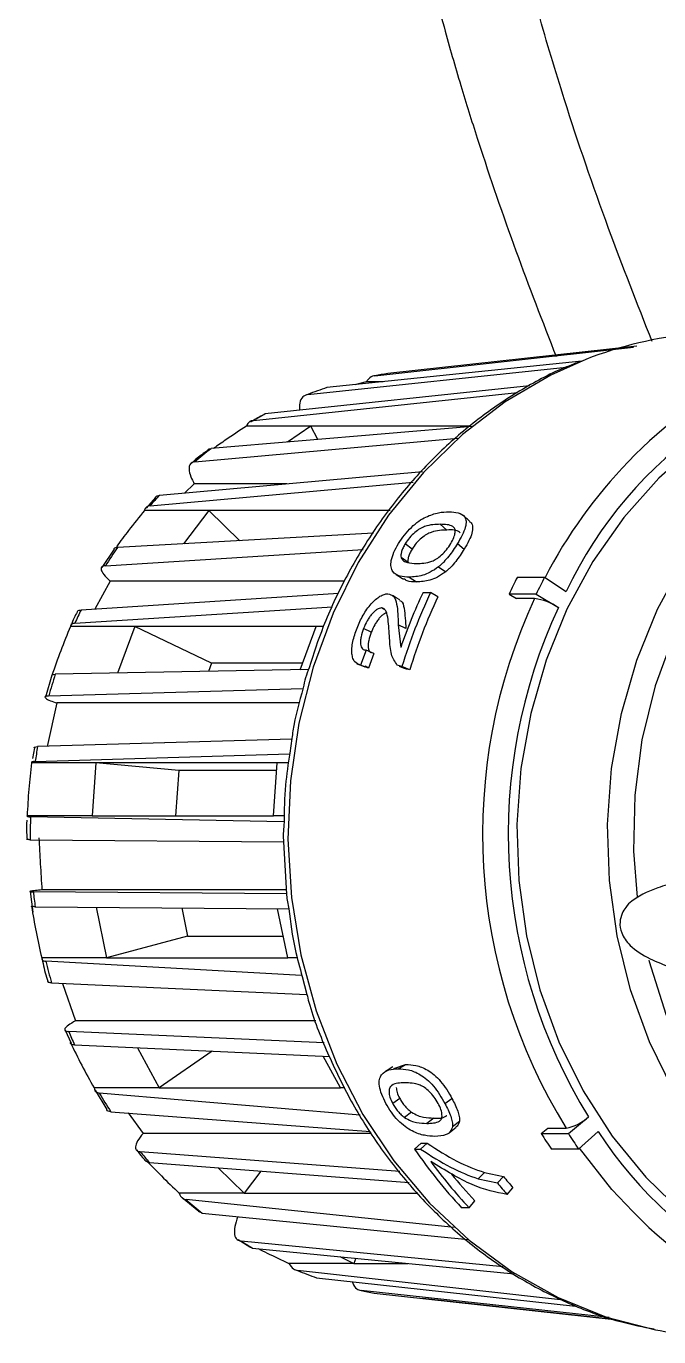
# Model space of a CAD drawing. Extents: x 75 to 2075, y 25 to 1460.
# Drawn here: x 1019.5 to 1061.2, y 882.6 to 969.1 of the extents above; entities that cross this region are included whole.
import ezdxf

# ---------------------------------------------------------------- set-up
doc = ezdxf.new("R2010")
doc.units = 0
doc.header["$LTSCALE"] = 5
doc.linetypes.add('SLD-KATı', pattern=[0])
doc.layers.get('0').update_dxf_attribs({"linetype": 'CONTINUOUS'})

msp = doc.modelspace()

# ---------------------------------------------------------------- linework, layer by layer
at = {"color": 7, "linetype": 'SLD-KATı'}
for p, q in [((1042.472, 946.011), (1059.534, 947.896)), ((1059.735, 947.957), (1043.33, 946.148)), ((1038.055, 944.776), (1055.083, 946.576)), ((1056.121, 946.969), (1039.318, 945.222)), ((1041.906, 945.608), (1041.16, 945.414)), ((1043.024, 945.608), (1041.906, 945.608)), ((1034.464, 943.058), (1051.887, 944.904)), ((1052.662, 945.332), (1035.243, 943.491)), ((1035.073, 943.395), (1034.28, 942.951)), ((1035.062, 943.416), (1035.243, 943.491)), ((1048.88, 942.654), (1031.679, 941.199)), ((1038.245, 942.683), (1034.006, 942.683)), ((1038.245, 942.683), (1036.717, 941.625)), ((1048.762, 942.683), (1038.245, 942.683)), ((1038.72, 941.794), (1038.245, 942.683)), ((1030.599, 940.33), (1047.944, 941.888)), ((1045.618, 939.677), (1028.273, 938.119)), ((1027.65, 937.433), (1044.993, 938.994)), ((1030.571, 938.873), (1029.935, 938.268)), ((1036.666, 938.873), (1030.571, 938.873)), ((1028.018, 937.985), (1027.404, 937.272)), ((1031.526, 937.123), (1027.287, 937.123)), ((1031.526, 937.123), (1029.867, 934.925)), ((1043.477, 937.123), (1031.526, 937.123)), ((1033.564, 935.129), (1031.526, 937.123)), ((1047.225, 935.83), (1046.789, 936.209)), ((1042.375, 935.616), (1025.506, 934.685)), ((1025.295, 934.57), (1024.465, 933.355)), ((1024.714, 933.479), (1041.692, 934.559)), ((1044.923, 934.572), (1044.471, 934.927)), ((1047.92, 934.937), (1048.372, 934.581)), ((1044.666, 933.684), (1044.204, 934.022)), ((1044.745, 932.724), (1045.22, 932.41)), ((1046.675, 933.406), (1047.143, 933.079)), ((1051.869, 932.725), (1053.662, 932.725)), ((1053.662, 932.725), (1055.085, 931.782)), ((1025.029, 932.469), (1024.007, 930.615)), ((1040.466, 932.469), (1025.029, 932.469)), ((1045.651, 931.718), (1046.143, 931.718)), ((1046.627, 931.422), (1046.143, 931.718)), ((1040.081, 931.637), (1023.103, 930.557)), ((1051.325, 931.612), (1051.809, 931.319)), ((1053.117, 931.612), (1051.325, 931.612)), ((1053.004, 931.319), (1051.809, 931.319)), ((1053.117, 931.612), (1054.571, 930.731)), ((1022.696, 929.686), (1039.671, 930.768)), ((1043.142, 930.56), (1042.906, 930.693)), ((1026.645, 929.471), (1022.406, 929.471)), ((1026.645, 929.471), (1025.516, 926.396)), ((1038.596, 929.471), (1026.645, 929.471)), ((1031.71, 927.063), (1026.645, 929.471)), ((1037.551, 926.623), (1038.596, 929.471)), ((1039.077, 929.471), (1038.596, 929.471)), ((1042.234, 929.09), (1041.732, 929.342)), ((1044.019, 929.589), (1044.177, 928.09)), ((1044.52, 929.333), (1044.019, 929.589)), ((1041.901, 927.91), (1041.534, 926.926)), ((1042.414, 927.684), (1041.901, 927.91)), ((1042.414, 927.684), (1042.052, 926.719)), ((1038.098, 926.633), (1021.403, 926.318)), ((1031.71, 927.063), (1031.507, 926.509)), ((1037.713, 927.063), (1031.71, 927.063)), ((1042.052, 926.719), (1041.534, 926.926)), ((1042.052, 926.719), (1041.827, 926.845)), ((1044.258, 926.827), (1043.949, 926.93)), ((1044.777, 926.622), (1044.258, 926.827)), ((1044.777, 926.622), (1044.605, 926.678)), ((1021.187, 926.272), (1020.766, 924.812)), ((1020.977, 924.893), (1037.736, 925.388)), ((1021.497, 924.429), (1020.864, 921.565)), ((1037.511, 924.429), (1021.497, 924.429)), ((1020.026, 921.464), (1019.901, 920.771)), ((1036.997, 922.042), (1020.238, 921.547)), ((1037.003, 922.085), (1036.87, 921.109)), ((1024.079, 920.477), (1019.841, 920.477)), ((1020.087, 920.575), (1036.843, 921.072)), ((1024.079, 920.477), (1023.83, 916.992)), ((1036.031, 920.477), (1024.079, 920.477)), ((1029.551, 919.968), (1024.079, 920.477)), ((1035.781, 916.992), (1036.031, 920.477)), ((1036.783, 920.477), (1036.031, 920.477)), ((1029.551, 919.968), (1029.337, 916.992)), ((1035.995, 919.968), (1029.551, 919.968)), ((1023.83, 916.992), (1019.549, 916.992)), ((1036.469, 916.586), (1019.771, 916.917)), ((1023.83, 916.992), (1035.781, 916.992)), ((1036.504, 916.992), (1035.781, 916.992)), ((1019.754, 915.412), (1036.463, 915.275)), ((1036.449, 915.263), (1036.651, 911.823)), ((1019.753, 911.993), (1019.925, 910.631)), ((1036.667, 911.832), (1019.958, 911.969)), ((1036.635, 912.098), (1020.525, 912.098)), ((1020.079, 910.992), (1036.784, 910.855)), ((1024.094, 910.959), (1024.789, 907.618)), ((1029.745, 910.913), (1030.131, 909.059)), ((1036.741, 907.618), (1036.066, 910.861)), ((1030.131, 909.059), (1024.789, 907.618)), ((1030.131, 909.059), (1036.441, 909.059)), ((1024.789, 907.618), (1020.508, 907.618)), ((1024.789, 907.618), (1036.741, 907.618)), ((1037.365, 907.618), (1036.741, 907.618)), ((1037.647, 906.458), (1020.772, 907.402)), ((1021.163, 905.964), (1037.997, 905.208)), ((1021.875, 905.932), (1022.743, 903.47)), ((1037.687, 906.379), (1037.99, 905.212)), ((1038.579, 903.47), (1022.743, 903.47)), ((1022.046, 902.86), (1022.453, 901.987)), ((1039.125, 902.006), (1022.292, 902.762)), ((1022.672, 901.876), (1039.502, 901.118)), ((1026.83, 901.689), (1028.246, 899.04)), ((1031.748, 901.467), (1028.246, 899.04)), ((1040.198, 899.04), (1039.076, 901.137)), ((1043.727, 900.312), (1044.503, 900.589)), ((1044.015, 900.302), (1044.503, 900.589)), ((1028.246, 899.04), (1023.965, 899.04)), ((1024.044, 898.895), (1024.812, 897.625)), ((1028.246, 899.04), (1040.198, 899.04)), ((1040.494, 899.04), (1040.198, 899.04)), ((1041.515, 897.239), (1024.305, 898.704)), ((1044.117, 898.34), (1043.65, 898.011)), ((1047.088, 898.021), (1047.555, 898.35)), ((1025.068, 897.475), (1042.188, 896.174)), ((1026.208, 897.388), (1027.193, 896.045)), ((1044.886, 897.441), (1044.428, 897.096)), ((1046.351, 897.056), (1045.898, 896.703)), ((1047.598, 896.494), (1048.049, 896.85)), ((1053.439, 896.028), (1053.884, 896.394)), ((1053.884, 896.394), (1055.079, 896.394)), ((1055.231, 896.028), (1056.568, 897.124)), ((1042.25, 896.045), (1027.193, 896.045)), ((1053.439, 896.028), (1055.231, 896.028)), ((1055.902, 895.009), (1057.201, 896.162)), ((1044.13, 893.526), (1027.011, 894.827)), ((1045.09, 895.01), (1045.523, 895.394)), ((1045.09, 895.01), (1045.489, 895.01)), ((1045.489, 895.01), (1045.922, 895.394)), ((1045.523, 895.394), (1045.922, 895.394)), ((1055.902, 895.009), (1054.109, 895.009)), ((1027.613, 894.118), (1044.729, 892.814)), ((1032.151, 893.772), (1033.862, 892.098)), ((1034.963, 893.558), (1033.862, 892.098)), ((1049.291, 893.042), (1049.697, 893.463)), ((1049.291, 893.042), (1050.549, 892.776)), ((1049.697, 893.463), (1050.951, 893.201)), ((1050.549, 892.776), (1050.951, 893.201)), ((1033.862, 892.098), (1029.581, 892.098)), ((1033.862, 892.098), (1045.287, 892.098)), ((1051.187, 892.019), (1051.577, 892.459)), ((1029.77, 891.812), (1030.866, 890.911)), ((1047.697, 889.833), (1030.027, 891.676)), ((1048.682, 891.141), (1048.19, 891.141)), ((1048.682, 891.141), (1049.058, 891.597)), ((1031.086, 890.775), (1030.853, 890.894)), ((1031.086, 890.775), (1048.626, 889.056)), ((1033.47, 889.049), (1034.238, 888.558)), ((1050.942, 887.246), (1033.652, 888.94)), ((1034.417, 888.477), (1051.664, 886.783)), ((1040.16, 887.913), (1041.087, 887.472)), ((1041.211, 887.81), (1041.087, 887.472)), ((1041.087, 887.472), (1036.806, 887.472)), ((1054.914, 885.04), (1037.376, 887.005)), ((1041.087, 887.472), (1044.651, 887.472)), ((1038.628, 886.52), (1055.709, 884.658)), ((1057.91, 883.896), (1041.566, 885.678)), ((1042.42, 885.507), (1058.255, 883.777)), ((1058.252, 883.778), (1045.633, 885.147))]:
    msp.add_line(p, q, dxfattribs=at)
at = {"color": 8, "linetype": 'SLD-KATı', "flags": 128}
for points in [[(1056.383, 947.081), (1054.066, 946.046), (1051.057, 944.285), (1048.247, 942.138), (1045.676, 939.635), (1043.377, 936.808), (1041.382, 933.697), (1039.718, 930.343), (1038.407, 926.792), (1037.467, 923.091), (1036.911, 919.292), (1036.746, 915.444), (1036.974, 911.601), (1037.593, 907.814), (1038.594, 904.134), (1039.963, 900.611), (1041.682, 897.293), (1043.727, 894.225), (1046.072, 891.448), (1048.684, 889), (1051.528, 886.913), (1054.566, 885.217), (1057.756, 883.933), (1060.983, 883.094)], [(1085.26, 884.504), (1083.861, 884.545), (1080.629, 884.952), (1077.461, 885.792), (1074.404, 887.053), (1071.498, 888.716), (1068.786, 890.759), (1066.305, 893.153), (1064.09, 895.864), (1062.173, 898.854), (1060.579, 902.082), (1059.332, 905.502), (1058.449, 909.065), (1057.942, 912.722), (1057.819, 916.422), (1058.081, 920.113), (1058.725, 923.742), (1059.741, 927.259), (1061.115, 930.615), (1062.828, 933.762), (1064.856, 936.656), (1067.171, 939.257), (1069.739, 941.528), (1072.526, 943.437), (1075.491, 944.958), (1078.593, 946.068), (1081.789, 946.753), (1085.034, 947.003), (1085.26, 947.004)], [(1090.426, 945.3), (1088.941, 945.548), (1085.702, 945.754), (1082.465, 945.504), (1079.279, 944.804), (1076.194, 943.663), (1073.255, 942.1), (1070.506, 940.137), (1067.991, 937.804), (1065.747, 935.137), (1063.807, 932.176), (1062.201, 928.967), (1060.955, 925.557), (1060.085, 921.998), (1059.607, 918.345), (1059.526, 914.652), (1059.759, 911.63)], [(1060.533, 907.468), (1060.557, 907.373), (1061.654, 903.897), (1063.117, 900.6), (1064.925, 897.533), (1067.05, 894.743), (1069.461, 892.271), (1072.12, 890.154), (1074.987, 888.426), (1078.019, 887.112), (1081.17, 886.233), (1084.392, 885.801), (1087.636, 885.823)], [(1059.471, 890.882), (1058.098, 892.35), (1055.965, 895.065)]]:
    msp.add_lwpolyline(points, dxfattribs=at)
at = {"color": 7, "linetype": 'SLD-KATı', "flags": 128}
for points in [[(1079.285, 947.004), (1079.058, 947.003), (1075.813, 946.753), (1072.617, 946.068), (1069.515, 944.958), (1066.55, 943.437), (1063.764, 941.528), (1061.195, 939.257), (1058.881, 936.656), (1056.852, 933.762), (1055.139, 930.615), (1053.765, 927.259), (1052.749, 923.742), (1052.105, 920.113), (1051.843, 916.422), (1051.967, 912.722), (1052.473, 909.065), (1053.356, 905.502), (1054.603, 902.082), (1056.197, 898.854), (1058.115, 895.864), (1060.329, 893.153), (1062.81, 890.759), (1065.522, 888.716), (1068.428, 887.053), (1071.486, 885.792), (1074.653, 884.952), (1077.885, 884.545), (1079.285, 884.504)], [(1044.124, 931.225), (1043.88, 931.372), (1043.637, 931.518)], [(1041.296, 927.019), (1041.554, 926.915), (1041.812, 926.811)], [(1044.077, 926.853), (1044.335, 926.751), (1044.593, 926.648)], [(1043.664, 900.424), (1043.425, 900.281), (1043.185, 900.139)], [(1047.379, 896.09), (1047.606, 896.275), (1047.833, 896.461)]]:
    msp.add_lwpolyline(points, dxfattribs=at)
at = {"color": 7, "linetype": 'SLD-KATı'}
for centre, radius, start, end in [((1065.921, 922.764), 26.121, 95.38138, 111.41638), ((1079.119, 921.419), 27.481, 93.56629, 136.48315), ((1080.192, 919.907), 27.774, 94.41129, 154.68613), ((1046.676, 922.55), 23.834, 98.06991, 100.15916), ((1046.861, 921.852), 24.557, 107.88833, 111.01315), ((1047.327, 920.834), 25.678, 118.07191, 120.05987), ((1048.184, 919.568), 27.208, 127.34446, 130.26283), ((1049.328, 918.357), 28.877, 136.81415, 138.65247), ((1050.75, 917.255), 30.677, 145.37674, 148.07074), ((1083.348, 916.642), 35.35, 152.93677, 154.94439), ((1085.141, 916.642), 35.35, 152.93677, 154.94439), ((1078.326, 916.323), 36.119, 154.77191, 160.98769), ((1078.991, 916.25), 36.307, 154.78442, 163.06357), ((1078.866, 916.241), 35.635, 154.78442, 163.06357), ((1086.473, 915.783), 36.898, 155.09947, 211.70031), ((1052.451, 927.458), 3.9, 57.06307, 81.83641), ((1052.143, 916.477), 32.274, 154.13266, 155.83961), ((1086.754, 915.78), 35.486, 155.08186, 211.71791), ((1053.418, 915.987), 33.641, 162.11596, 164.64931), ((1054.267, 915.791), 34.513, 170.39877, 172.03106), ((1054.62, 915.754), 34.868, 178.0895, 180.56302), ((1054.392, 915.735), 34.639, 186.24133, 187.86966), ((1053.597, 915.572), 33.827, 193.9778, 196.50185), ((1052.437, 915.163), 32.596, 202.36111, 204.05677), ((1050.996, 914.411), 30.969, 210.47475, 213.15178), ((1054.521, 899.413), 3.07, 280.47925, 311.80793), ((1081.992, 914.091), 33.787, 212.31762, 214.38671), ((1083.785, 914.091), 33.787, 212.31762, 214.38671), ((1079.664, 910.633), 26.721, 212.78982, 273.52428), ((1049.617, 913.405), 29.261, 219.41382, 221.236), ((1072.004, 913.4), 32.597, 214.34526, 223.06737), ((1072.35, 913.276), 32.405, 216.0776, 223.08281), ((1072.058, 913.121), 31.5, 218.85237, 223.10089), ((1075.502, 913.244), 31.693, 219.22849, 220.98393), ((1075.563, 913.197), 32.291, 219.22849, 220.98393), ((1048.363, 912.157), 27.489, 228.16265, 231.06112), ((1078.963, 909.856), 27.201, 224.22944, 273.84932), ((1047.477, 910.933), 25.977, 237.84669, 239.81938), ((1046.919, 909.813), 24.725, 247.29534, 250.40603), ((1046.695, 909.068), 23.945, 257.63079, 259.71357), ((1065.845, 908.298), 25.669, 259.08208, 269.98687)]:
    msp.add_arc(centre, radius, start, end, dxfattribs=at)
at = {"color": 8, "linetype": 'SLD-KATı'}
msp.add_arc((1082.544, 917.723), 32.511, 135.91467, 152.55836, dxfattribs=at)
at = {"color": 7, "linetype": 'SLD-KATı'}
for points, knots in [([(1059.336, 1007.494), (1059.168, 1007.489), (1057.846, 1007.446), (1055.599, 1006.898), (1052.851, 1005.871), (1050.735, 1004.591), (1049.163, 1003.264), (1047.744, 1001.705), (1046.428, 999.735), (1045.262, 997.117), (1044.424, 994.009), (1043.905, 989.819), (1044.006, 984.665), (1044.746, 978.949), (1045.838, 973.62), (1047.014, 968.999), (1048.162, 965.025), (1049.682, 960.184), (1051.708, 954.282), (1053.527, 949.587), (1054.424, 947.271)], [0, 0, 0, 0, 0.007128, 0.055897, 0.096957, 0.131685, 0.160843, 0.18478, 0.221952, 0.261962, 0.307571, 0.360163, 0.443359, 0.528713, 0.607542, 0.676585, 0.733036, 0.784669, 0.893786, 1, 1, 1, 1]), ([(1060.752, 948.266), (1059.779, 950.745), (1057.711, 956.017), (1055.232, 963.247), (1053.284, 969.712), (1051.96, 974.879), (1051.016, 979.524), (1050.378, 984.02), (1050.122, 988.667), (1050.501, 992.948), (1051.566, 996.105), (1052.802, 998.062), (1054.334, 999.548), (1056.179, 1000.512), (1058.13, 1001.063), (1059.709, 1001.343), (1060.773, 1001.341), (1061.183, 1001.341)], [0, 0, 0, 0, 0.129544, 0.2754931, 0.3726578, 0.4595905, 0.5366585, 0.6053246, 0.6829931, 0.7665671, 0.8176218, 0.847843, 0.8813489, 0.9225319, 0.9486483, 0.9801704, 1, 1, 1, 1]), ([(1056.197, 946.999), (1055.777, 946.847), (1054.338, 946.325), (1052.009, 945.047), (1049.252, 943.193), (1046.7, 940.99), (1044.373, 938.49), (1042.299, 935.718), (1040.515, 932.702), (1039.096, 929.707), (1038.431, 927.661), (1038.135, 926.749)], [0, 0, 0, 0, 0.049906, 0.171028, 0.292328, 0.413828, 0.535531, 0.657423, 0.77948, 0.901675, 1, 1, 1, 1]), ([(1042.472, 946.011), (1042.422, 946.001), (1042.241, 945.966), (1042.048, 945.81), (1041.925, 945.635), (1041.906, 945.608)], [0, 0, 0, 0, 0.242341, 0.882099, 1, 1, 1, 1]), ([(1038.055, 944.776), (1037.937, 944.736), (1037.7, 944.656), (1037.508, 944.268), (1037.504, 943.892), (1037.502, 943.73)], [0, 0, 0, 0, 0.361839, 0.723775, 1, 1, 1, 1]), ([(1034.464, 943.058), (1034.417, 943.049), (1034.245, 943.016), (1034.095, 942.872), (1034.018, 942.709), (1034.006, 942.683)], [0, 0, 0, 0, 0.242341, 0.882099, 1, 1, 1, 1]), ([(1034.006, 942.683), (1033.546, 942.382), (1032.798, 941.892), (1032.103, 941.401), (1031.836, 941.212)], [0, 0, 0, 0, 0.615326, 1, 1, 1, 1]), ([(1031.483, 941.089), (1031.199, 940.9), (1030.809, 940.641), (1030.465, 940.312), (1030.371, 940.223)], [0, 0, 0, 0, 0.728678, 1, 1, 1, 1]), ([(1031.46, 941.118), (1031.461, 941.121), (1031.491, 941.187), (1031.587, 941.193), (1031.679, 941.199)], [0, 0, 0, 0, 0.045694, 1, 1, 1, 1]), ([(1030.599, 940.33), (1030.489, 940.298), (1030.27, 940.233), (1030.19, 939.873), (1030.292, 939.402), (1030.485, 939.035), (1030.571, 938.873)], [0, 0, 0, 0, 0.263758, 0.527587, 0.791618, 1, 1, 1, 1]), ([(1028.015, 937.987), (1028.02, 938.001), (1028.058, 938.096), (1028.174, 938.108), (1028.273, 938.119)], [0, 0, 0, 0, 0.143188, 1, 1, 1, 1]), ([(1027.287, 937.123), (1026.931, 936.684), (1026.285, 935.888), (1025.7, 935.09), (1025.438, 934.733)], [0, 0, 0, 0, 0.552509, 1, 1, 1, 1]), ([(1027.65, 937.433), (1027.605, 937.426), (1027.442, 937.399), (1027.328, 937.279), (1027.293, 937.144), (1027.287, 937.123)], [0, 0, 0, 0, 0.242341, 0.882099, 1, 1, 1, 1]), ([(1044.034, 934.937), (1044.158, 935.126), (1044.405, 935.505), (1044.873, 936.026), (1045.375, 936.443), (1045.996, 936.778), (1046.695, 937.016), (1047.138, 937.027), (1047.359, 937.033)], [0, 0, 0, 0, 0.126499, 0.252548, 0.377658, 0.502458, 0.751109, 1, 1, 1, 1]), ([(1047.359, 937.033), (1047.57, 937.024), (1047.989, 937.005), (1048.378, 936.797), (1048.507, 936.434), (1048.461, 936.028), (1048.251, 935.504), (1048.031, 935.126), (1047.92, 934.937)], [0, 0, 0, 0, 0.248905, 0.497483, 0.622312, 0.747532, 0.873476, 1, 1, 1, 1]), ([(1046.789, 936.209), (1046.47, 936.203), (1046.071, 936.196), (1045.449, 935.933), (1045.1, 935.681), (1044.745, 935.338), (1044.563, 935.064), (1044.471, 934.927)], [0, 0, 0, 0, 0.497951, 0.622754, 0.747957, 0.873668, 1, 1, 1, 1]), ([(1047.478, 934.937), (1047.553, 935.073), (1047.703, 935.345), (1047.781, 935.684), (1047.762, 935.938), (1047.484, 936.195), (1047.098, 936.203), (1046.789, 936.209)], [0, 0, 0, 0, 0.126234, 0.25197, 0.377155, 0.50198, 1, 1, 1, 1]), ([(1048.741, 936.4), (1048.668, 936.466), (1048.522, 936.598), (1048.376, 936.731), (1048.303, 936.797)], [0, 0, 0, 0, 0.499999, 1, 1, 1, 1]), ([(1048.715, 936.372), (1048.755, 936.352), (1048.874, 936.294), (1048.935, 936.046), (1048.901, 935.655), (1048.696, 935.139), (1048.48, 934.767), (1048.372, 934.581)], [0, 0, 0, 0, 0.112812, 0.334838, 0.556401, 0.777981, 1, 1, 1, 1]), ([(1047.225, 935.83), (1046.907, 935.825), (1046.508, 935.818), (1045.89, 935.559), (1045.544, 935.313), (1045.193, 934.976), (1045.013, 934.707), (1044.923, 934.572)], [0, 0, 0, 0, 0.500475, 0.625625, 0.750585, 0.875285, 1, 1, 1, 1]), ([(1048.087, 935.648), (1048.076, 935.66), (1047.9, 935.86), (1047.552, 935.845), (1047.225, 935.83)], [0, 0, 0, 0, 0.05831, 1, 1, 1, 1]), ([(1025.284, 934.577), (1025.287, 934.6), (1025.297, 934.666), (1025.423, 934.677), (1025.506, 934.685)], [0, 0, 0, 0, 0.3401003, 1, 1, 1, 1]), ([(1044.745, 932.724), (1044.534, 932.735), (1044.111, 932.757), (1043.691, 932.985), (1043.522, 933.382), (1043.532, 933.817), (1043.71, 934.363), (1043.926, 934.745), (1044.034, 934.937)], [0, 0, 0, 0, 0.24892, 0.497499, 0.622366, 0.74757, 0.873484, 1, 1, 1, 1]), ([(1044.471, 934.927), (1044.445, 934.883), (1044.394, 934.796), (1044.307, 934.623), (1044.228, 934.415), (1044.186, 934.194), (1044.198, 934.079), (1044.204, 934.022)], [0, 0, 0, 0, 0.125755, 0.251386, 0.501746, 0.751283, 1, 1, 1, 1]), ([(1044.923, 934.572), (1044.898, 934.529), (1044.847, 934.443), (1044.762, 934.273), (1044.685, 934.069), (1044.646, 933.852), (1044.659, 933.74), (1044.666, 933.684)], [0, 0, 0, 0, 0.125177, 0.250287, 0.500035, 0.749914, 1, 1, 1, 1]), ([(1045.219, 933.622), (1045.536, 933.63), (1045.933, 933.639), (1046.531, 933.908), (1046.865, 934.176), (1047.206, 934.524), (1047.387, 934.799), (1047.478, 934.937)], [0, 0, 0, 0, 0.4979741, 0.6227974, 0.7479899, 0.8737186, 1, 1, 1, 1]), ([(1047.92, 934.937), (1047.737, 934.65), (1047.462, 934.221), (1047.07, 933.778), (1046.844, 933.552), (1046.731, 933.455), (1046.675, 933.406)], [0, 0, 0, 0, 0.500317, 0.750428, 0.875333, 1, 1, 1, 1]), ([(1048.372, 934.581), (1048.192, 934.3), (1047.92, 933.878), (1047.534, 933.444), (1047.311, 933.223), (1047.199, 933.127), (1047.143, 933.079)], [0, 0, 0, 0, 0.498816, 0.749152, 0.874551, 1, 1, 1, 1]), ([(1024.714, 933.479), (1024.612, 933.457), (1024.408, 933.412), (1024.413, 933.162), (1024.626, 932.835), (1024.906, 932.581), (1025.029, 932.469)], [0, 0, 0, 0, 0.263758, 0.527587, 0.791618, 1, 1, 1, 1]), ([(1044.204, 934.022), (1044.253, 933.939), (1044.35, 933.772), (1044.704, 933.648), (1045.013, 933.632), (1045.219, 933.622)], [0, 0, 0, 0, 0.249911, 0.500007, 1, 1, 1, 1]), ([(1043.886, 932.9), (1043.963, 932.848), (1044.119, 932.743), (1044.274, 932.639), (1044.351, 932.587)], [0, 0, 0, 0, 0.500001, 1, 1, 1, 1]), ([(1045.22, 932.41), (1045, 932.408), (1044.674, 932.405), (1044.451, 932.571), (1044.379, 932.625)], [0, 0, 0, 0, 0.675914, 1, 1, 1, 1]), ([(1046.675, 933.406), (1046.489, 933.278), (1046.117, 933.021), (1045.453, 932.771), (1045.028, 932.743), (1044.745, 932.724)], [0, 0, 0, 0, 0.2503766, 0.5004768, 1, 1, 1, 1]), ([(1047.143, 933.079), (1046.958, 932.953), (1046.588, 932.7), (1045.927, 932.456), (1045.503, 932.429), (1045.22, 932.41)], [0, 0, 0, 0, 0.2496847, 0.4998081, 1, 1, 1, 1]), ([(1041.297, 929.363), (1041.421, 929.652), (1041.607, 930.086), (1041.948, 930.616), (1042.229, 930.967), (1042.523, 931.256), (1042.815, 931.477), (1043.042, 931.578), (1043.209, 931.621), (1043.284, 931.624), (1043.322, 931.625)], [0, 0, 0, 0, 0.251688, 0.377467, 0.502797, 0.627924, 0.752074, 0.876011, 0.938008, 1, 1, 1, 1]), ([(1043.322, 931.625), (1043.468, 931.587), (1043.761, 931.51), (1043.98, 930.787), (1044.003, 930.069), (1044.019, 929.589)], [0, 0, 0, 0, 0.247743, 0.497424, 1, 1, 1, 1]), ([(1044.106, 931.194), (1044.139, 931.181), (1044.309, 931.118), (1044.455, 930.486), (1044.494, 929.794), (1044.52, 929.333)], [0, 0, 0, 0, 0.073593, 0.381771, 1, 1, 1, 1]), ([(1022.846, 930.418), (1022.776, 930.293), (1022.618, 930.014), (1022.504, 929.709), (1022.442, 929.541)], [0, 0, 0, 0, 0.447355, 1, 1, 1, 1]), ([(1022.859, 930.411), (1022.862, 930.442), (1022.873, 930.531), (1023.011, 930.547), (1023.103, 930.557)], [0, 0, 0, 0, 0.335458, 1, 1, 1, 1]), ([(1042.906, 930.693), (1042.861, 930.688), (1042.769, 930.679), (1042.611, 930.599), (1042.442, 930.466), (1042.273, 930.291), (1042.111, 930.08), (1041.913, 929.768), (1041.804, 929.512), (1041.732, 929.342)], [0, 0, 0, 0, 0.1238355, 0.2477501, 0.3676664, 0.4971161, 0.6224995, 0.7482459, 1, 1, 1, 1]), ([(1043.258, 930.391), (1043.206, 930.37), (1043.105, 930.327), (1042.936, 930.193), (1042.769, 930.022), (1042.608, 929.815), (1042.412, 929.509), (1042.306, 929.258), (1042.234, 929.09)], [0, 0, 0, 0, 0.142818, 0.280559, 0.428709, 0.571652, 0.714575, 1, 1, 1, 1]), ([(1043.447, 928.691), (1043.421, 929.122), (1043.383, 929.768), (1043.265, 930.407), (1043.106, 930.651), (1042.973, 930.679), (1042.906, 930.693)], [0, 0, 0, 0, 0.501966, 0.751703, 0.87614, 1, 1, 1, 1]), ([(1022.406, 929.471), (1022.186, 928.936), (1021.743, 927.863), (1021.368, 926.786), (1021.18, 926.245)], [0, 0, 0, 0, 0.4981486, 1, 1, 1, 1]), ([(1022.696, 929.686), (1022.653, 929.681), (1022.496, 929.662), (1022.41, 929.579), (1022.407, 929.486), (1022.406, 929.471)], [0, 0, 0, 0, 0.242341, 0.882099, 1, 1, 1, 1]), ([(1041.534, 926.926), (1041.397, 926.975), (1041.191, 927.049), (1041.02, 927.354), (1040.953, 927.667), (1040.953, 928.047), (1041.036, 928.613), (1041.193, 929.063), (1041.297, 929.363)], [0, 0, 0, 0, 0.24742, 0.372876, 0.496729, 0.621591, 0.748057, 1, 1, 1, 1]), ([(1041.732, 929.342), (1041.667, 929.157), (1041.57, 928.879), (1041.524, 928.536), (1041.525, 928.308), (1041.567, 928.121), (1041.678, 927.949), (1041.812, 927.925), (1041.901, 927.91)], [0, 0, 0, 0, 0.2520304, 0.3779616, 0.5034278, 0.6283719, 0.752787, 1, 1, 1, 1]), ([(1042.234, 929.09), (1042.171, 928.908), (1042.076, 928.635), (1042.032, 928.299), (1042.034, 928.074), (1042.079, 927.895), (1042.145, 927.775), (1042.212, 927.757), (1042.235, 927.751)], [0, 0, 0, 0, 0.304979, 0.457765, 0.610495, 0.763232, 0.915974, 1, 1, 1, 1]), ([(1043.949, 926.93), (1043.8, 927.145), (1043.502, 927.577), (1043.465, 928.318), (1043.447, 928.691)], [0, 0, 0, 0, 0.4974, 1, 1, 1, 1]), ([(1038.135, 926.749), (1038.053, 926.53), (1037.892, 926.101), (1037.795, 925.648), (1037.748, 925.425)], [0, 0, 0, 0, 0.508835, 1, 1, 1, 1]), ([(1021.195, 926.27), (1021.191, 926.282), (1021.183, 926.31), (1021.324, 926.315), (1021.403, 926.318)], [0, 0, 0, 0, 0.441672, 1, 1, 1, 1]), ([(1020.977, 924.893), (1020.88, 924.882), (1020.685, 924.862), (1020.741, 924.747), (1021.02, 924.597), (1021.351, 924.48), (1021.497, 924.429)], [0, 0, 0, 0, 0.263758, 0.527587, 0.791618, 1, 1, 1, 1]), ([(1037.748, 925.425), (1037.483, 924.488), (1037.172, 923.39), (1037.025, 922.253), (1037.003, 922.085)], [0, 0, 0, 0, 0.8526121, 1, 1, 1, 1]), ([(1020.02, 921.466), (1020.015, 921.485), (1020.002, 921.533), (1020.15, 921.542), (1020.238, 921.547)], [0, 0, 0, 0, 0.41091, 1, 1, 1, 1]), ([(1019.841, 920.477), (1019.776, 919.899), (1019.643, 918.739), (1019.58, 917.576), (1019.549, 916.992)], [0, 0, 0, 0, 0.498149, 1, 1, 1, 1]), ([(1020.087, 920.575), (1020.045, 920.573), (1019.892, 920.564), (1019.823, 920.526), (1019.839, 920.483), (1019.841, 920.477)], [0, 0, 0, 0, 0.242341, 0.882099, 1, 1, 1, 1]), ([(1036.87, 921.109), (1036.758, 920.409), (1036.517, 918.902), (1036.498, 917.372), (1036.487, 916.551)], [0, 0, 0, 0, 0.464392, 1, 1, 1, 1]), ([(1019.523, 916.707), (1019.522, 916.693), (1019.488, 916.27), (1019.519, 915.845), (1019.549, 915.434)], [0, 0, 0, 0, 0.032791, 1, 1, 1, 1]), ([(1019.549, 916.992), (1019.537, 916.969), (1019.517, 916.929), (1019.697, 916.92), (1019.771, 916.917)], [0, 0, 0, 0, 0.58336, 1, 1, 1, 1]), ([(1036.487, 916.551), (1036.455, 916.161), (1036.42, 915.732), (1036.447, 915.302), (1036.449, 915.263)], [0, 0, 0, 0, 0.907194, 1, 1, 1, 1]), ([(1019.754, 915.412), (1019.71, 915.412), (1019.558, 915.414), (1019.533, 915.425), (1019.515, 915.433)], [0, 0, 0, 0, 0.29081, 1, 1, 1, 1]), ([(1069.75, 914.029), (1068.653, 913.863), (1066.642, 913.56), (1064.22, 913.09), (1062.442, 912.661), (1061.177, 912.266), (1060.175, 911.857), (1059.474, 911.437), (1059.046, 911.034), (1058.743, 910.546), (1058.588, 909.891), (1058.712, 909.2), (1059.302, 908.322), (1060.54, 907.553), (1062.052, 906.95), (1064.188, 906.261), (1066.936, 905.531), (1069.961, 904.81), (1072.934, 904.143), (1076.068, 903.463), (1079.746, 902.683), (1083.947, 901.8), (1088.348, 900.871), (1092.353, 900.014), (1096.065, 899.205), (1099.814, 898.373), (1104.154, 897.383), (1108.984, 896.243), (1114.017, 895.005), (1120.195, 893.417), (1127.448, 891.416), (1133.82, 889.555), (1137.339, 888.384), (1138.121, 888.124)], [0, 0, 0, 0, 0.047537, 0.087092, 0.119923, 0.147037, 0.169221, 0.196774, 0.214043, 0.225865, 0.238957, 0.257456, 0.280866, 0.312075, 0.339665, 0.37171, 0.408036, 0.440671, 0.46798, 0.495326, 0.527766, 0.565775, 0.602996, 0.63766, 0.664077, 0.693132, 0.728054, 0.768127, 0.808375, 0.847906, 0.914915, 0.9811, 1, 1, 1, 1]), ([(1020.525, 912.098), (1020.377, 912.084), (1020.037, 912.052), (1019.736, 912.01), (1019.688, 911.983), (1019.802, 911.972), (1019.915, 911.97), (1019.958, 911.969)], [0, 0, 0, 0, 0.202891, 0.467548, 0.731794, 0.897057, 1, 1, 1, 1]), ([(1020.079, 910.992), (1020.037, 910.993), (1019.885, 910.995), (1019.82, 911.006), (1019.84, 911.018), (1019.843, 911.02)], [0, 0, 0, 0, 0.242341, 0.882099, 1, 1, 1, 1]), ([(1019.843, 911.02), (1019.936, 910.456), (1020.123, 909.324), (1020.379, 908.188), (1020.508, 907.618)], [0, 0, 0, 0, 0.498149, 1, 1, 1, 1]), ([(1036.651, 911.823), (1036.652, 911.803), (1036.67, 911.476), (1036.736, 911.155), (1036.797, 910.854)], [0, 0, 0, 0, 0.0615309, 1, 1, 1, 1]), ([(1036.797, 910.854), (1036.912, 909.959), (1037.106, 908.441), (1037.518, 906.98), (1037.687, 906.379)], [0, 0, 0, 0, 0.589082, 1, 1, 1, 1]), ([(1020.508, 907.618), (1020.509, 907.551), (1020.511, 907.437), (1020.695, 907.412), (1020.772, 907.402)], [0, 0, 0, 0, 0.58336, 1, 1, 1, 1]), ([(1020.542, 907.553), (1020.619, 907.145), (1020.714, 906.641), (1020.883, 906.163), (1020.915, 906.072)], [0, 0, 0, 0, 0.809983, 1, 1, 1, 1]), ([(1021.163, 905.964), (1021.048, 905.974), (1020.903, 905.987), (1020.924, 906.061), (1020.928, 906.077)], [0, 0, 0, 0, 0.789554, 1, 1, 1, 1]), ([(1037.99, 905.212), (1038.033, 905.043), (1038.371, 903.712), (1039.327, 901.334), (1040.861, 898.139), (1042.729, 895.166), (1044.867, 892.438), (1047.26, 889.99), (1049.876, 887.854), (1052.684, 886.05), (1055.65, 884.619), (1058.395, 883.627), (1060.169, 883.285), (1060.884, 883.147)], [0, 0, 0, 0, 0.014812, 0.117029, 0.219224, 0.321375, 0.423454, 0.525432, 0.627275, 0.728955, 0.83045, 0.931753, 1, 1, 1, 1]), ([(1022.743, 903.47), (1022.57, 903.37), (1022.225, 903.171), (1022.005, 902.94), (1022.026, 902.797), (1022.211, 902.773), (1022.292, 902.762)], [0, 0, 0, 0, 0.2646, 0.529297, 0.793679, 1, 1, 1, 1]), ([(1022.672, 901.876), (1022.63, 901.879), (1022.475, 901.893), (1022.401, 901.951), (1022.41, 902.016), (1022.411, 902.026)], [0, 0, 0, 0, 0.242341, 0.882099, 1, 1, 1, 1]), ([(1022.411, 902.026), (1022.652, 901.531), (1023.134, 900.537), (1023.687, 899.54), (1023.965, 899.04)], [0, 0, 0, 0, 0.4981486, 1, 1, 1, 1]), ([(1043.202, 898.021), (1043.103, 898.219), (1042.906, 898.614), (1042.753, 899.176), (1042.752, 899.636), (1042.965, 900.011), (1043.37, 900.283), (1043.8, 900.296), (1044.015, 900.302)], [0, 0, 0, 0, 0.126499, 0.252548, 0.377658, 0.502458, 0.751109, 1, 1, 1, 1]), ([(1044.015, 900.302), (1044.236, 900.292), (1044.68, 900.27), (1045.324, 900.032), (1045.895, 899.626), (1046.339, 899.177), (1046.753, 898.613), (1046.976, 898.219), (1047.088, 898.021)], [0, 0, 0, 0, 0.248905, 0.497483, 0.622312, 0.747532, 0.873476, 1, 1, 1, 1]), ([(1044.503, 900.589), (1044.724, 900.578), (1045.167, 900.556), (1045.809, 900.324), (1046.376, 899.925), (1046.816, 899.486), (1047.225, 898.931), (1047.445, 898.544), (1047.555, 898.35)], [0, 0, 0, 0, 0.250515, 0.500406, 0.625433, 0.7502, 0.874976, 1, 1, 1, 1]), ([(1023.965, 899.04), (1023.99, 898.937), (1024.032, 898.76), (1024.225, 898.721), (1024.305, 898.704)], [0, 0, 0, 0, 0.58336, 1, 1, 1, 1]), ([(1044.447, 899.378), (1044.135, 899.371), (1043.745, 899.363), (1043.44, 899.076), (1043.391, 898.804), (1043.443, 898.438), (1043.581, 898.154), (1043.65, 898.011)], [0, 0, 0, 0, 0.497951, 0.622754, 0.747957, 0.873668, 1, 1, 1, 1]), ([(1043.889, 899.064), (1043.897, 898.963), (1043.916, 898.749), (1044.047, 898.482), (1044.117, 898.34)], [0, 0, 0, 0, 0.470597, 1, 1, 1, 1]), ([(1046.646, 898.021), (1046.561, 898.163), (1046.392, 898.446), (1046.068, 898.807), (1045.746, 899.082), (1045.16, 899.362), (1044.764, 899.371), (1044.447, 899.378)], [0, 0, 0, 0, 0.126234, 0.25197, 0.377155, 0.50198, 1, 1, 1, 1]), ([(1046.431, 895.847), (1046.208, 895.857), (1045.761, 895.877), (1045.087, 896.091), (1044.473, 896.469), (1043.991, 896.891), (1043.545, 897.433), (1043.317, 897.825), (1043.202, 898.021)], [0, 0, 0, 0, 0.24892, 0.497499, 0.622366, 0.74757, 0.873484, 1, 1, 1, 1]), ([(1043.65, 898.011), (1043.675, 897.966), (1043.726, 897.876), (1043.84, 897.699), (1044.002, 897.488), (1044.214, 897.266), (1044.357, 897.152), (1044.428, 897.096)], [0, 0, 0, 0, 0.125755, 0.251386, 0.501746, 0.751283, 1, 1, 1, 1]), ([(1044.117, 898.34), (1044.142, 898.296), (1044.191, 898.207), (1044.304, 898.033), (1044.464, 897.826), (1044.674, 897.608), (1044.815, 897.497), (1044.886, 897.441)], [0, 0, 0, 0, 0.125177, 0.250287, 0.500035, 0.749914, 1, 1, 1, 1]), ([(1045.898, 896.703), (1046.207, 896.71), (1046.594, 896.718), (1046.886, 896.982), (1046.914, 897.248), (1046.854, 897.597), (1046.715, 897.88), (1046.646, 898.021)], [0, 0, 0, 0, 0.4979741, 0.6227974, 0.7479899, 0.8737186, 1, 1, 1, 1]), ([(1047.088, 898.021), (1047.237, 897.729), (1047.46, 897.29), (1047.572, 896.855), (1047.603, 896.635), (1047.6, 896.541), (1047.598, 896.494)], [0, 0, 0, 0, 0.500317, 0.750428, 0.875333, 1, 1, 1, 1]), ([(1047.555, 898.35), (1047.701, 898.062), (1047.92, 897.631), (1048.027, 897.204), (1048.055, 896.989), (1048.051, 896.897), (1048.049, 896.85)], [0, 0, 0, 0, 0.498816, 0.749152, 0.874551, 1, 1, 1, 1]), ([(1025.068, 897.475), (1024.944, 897.489), (1024.81, 897.503), (1024.799, 897.609), (1024.798, 897.617)], [0, 0, 0, 0, 0.922366, 1, 1, 1, 1]), ([(1044.886, 897.441), (1045.029, 897.36), (1045.315, 897.199), (1045.808, 897.08), (1046.134, 897.065), (1046.351, 897.056)], [0, 0, 0, 0, 0.249414, 0.499567, 1, 1, 1, 1]), ([(1046.351, 897.056), (1046.679, 897.039), (1047.019, 897.022), (1047.202, 897.223), (1047.209, 897.23)], [0, 0, 0, 0, 0.964099, 1, 1, 1, 1]), ([(1044.428, 897.096), (1044.572, 897.013), (1044.859, 896.849), (1045.354, 896.728), (1045.681, 896.713), (1045.898, 896.703)], [0, 0, 0, 0, 0.249911, 0.500007, 1, 1, 1, 1]), ([(1047.598, 896.494), (1047.557, 896.371), (1047.474, 896.124), (1047.087, 895.891), (1046.693, 895.864), (1046.431, 895.847)], [0, 0, 0, 0, 0.250377, 0.500477, 1, 1, 1, 1]), ([(1048.049, 896.85), (1048.013, 896.721), (1047.968, 896.559), (1047.847, 896.486), (1047.823, 896.472)], [0, 0, 0, 0, 0.7962384, 1, 1, 1, 1]), ([(1027.193, 896.045), (1027.059, 895.873), (1026.789, 895.531), (1026.657, 895.133), (1026.731, 894.887), (1026.926, 894.845), (1027.011, 894.827)], [0, 0, 0, 0, 0.264586, 0.529283, 0.793664, 1, 1, 1, 1]), ([(1026.77, 894.958), (1026.892, 894.785), (1027.076, 894.526), (1027.297, 894.305), (1027.37, 894.232)], [0, 0, 0, 0, 0.667219, 1, 1, 1, 1]), ([(1045.489, 895.01), (1046.156, 894.576), (1047.488, 893.709), (1048.691, 893.264), (1049.291, 893.042)], [0, 0, 0, 0, 0.500627, 1, 1, 1, 1]), ([(1045.922, 895.394), (1046.583, 894.968), (1047.907, 894.116), (1049.1, 893.681), (1049.697, 893.463)], [0, 0, 0, 0, 0.499842, 1, 1, 1, 1]), ([(1027.613, 894.118), (1027.567, 894.122), (1027.453, 894.134), (1027.409, 894.204), (1027.383, 894.245)], [0, 0, 0, 0, 0.4012, 1, 1, 1, 1]), ([(1027.532, 894.133), (1027.817, 893.836), (1028.466, 893.159), (1029.18, 892.48), (1029.581, 892.098)], [0, 0, 0, 0, 0.437936, 1, 1, 1, 1]), ([(1051.187, 892.019), (1050.453, 892.16), (1048.981, 892.442), (1047.102, 893.608), (1046.16, 894.193)], [0, 0, 0, 0, 0.498764, 1, 1, 1, 1]), ([(1029.581, 892.098), (1029.638, 891.968), (1029.736, 891.746), (1029.941, 891.697), (1030.027, 891.676)], [0, 0, 0, 0, 0.58336, 1, 1, 1, 1]), ([(1033.442, 890.549), (1033.362, 890.323), (1033.203, 889.87), (1033.199, 889.345), (1033.353, 889.019), (1033.561, 888.964), (1033.652, 888.94)], [0, 0, 0, 0, 0.264586, 0.529283, 0.793664, 1, 1, 1, 1]), ([(1034.417, 888.477), (1034.368, 888.481), (1034.294, 888.487), (1034.251, 888.539), (1034.236, 888.556)], [0, 0, 0, 0, 0.658717, 1, 1, 1, 1]), ([(1034.778, 888.442), (1034.974, 888.344), (1035.621, 888.022), (1036.319, 887.698), (1036.806, 887.472)], [0, 0, 0, 0, 0.302503, 1, 1, 1, 1]), ([(1036.806, 887.472), (1036.901, 887.328), (1037.064, 887.082), (1037.284, 887.027), (1037.376, 887.005)], [0, 0, 0, 0, 0.58336, 1, 1, 1, 1]), ([(1040.991, 886.263), (1040.998, 886.233), (1041.049, 886), (1041.25, 885.777), (1041.47, 885.708), (1041.566, 885.678)], [0, 0, 0, 0, 0.076676, 0.595284, 1, 1, 1, 1])]:
    msp.add_open_spline(points, degree=3, knots=knots, dxfattribs=at)
msp.add_open_spline([(1020.321, 915.54), (1020.352, 914.966), (1020.414, 913.819), (1020.488, 912.671), (1020.525, 912.098)], degree=3, dxfattribs=at)

doc.saveas('drawing.dxf')
